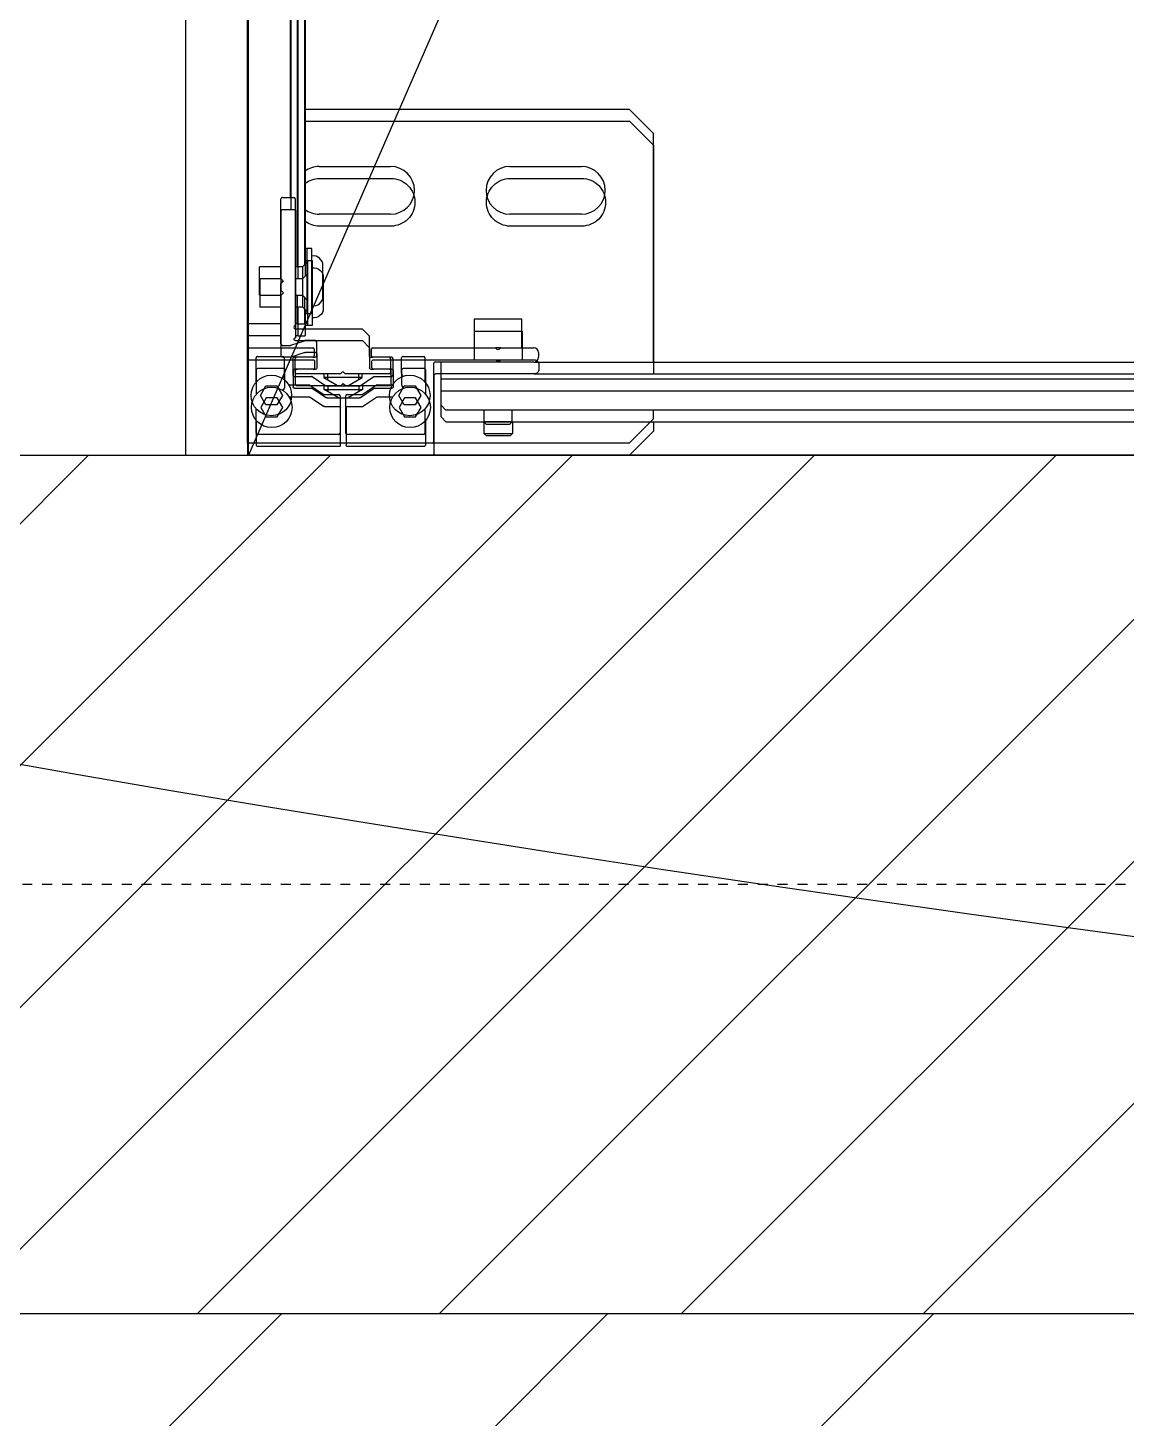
# Model space of a CAD drawing. Header units: centimetres. Extents: x -35664 to 50682, y -23001 to 23705.
# Drawn here: x 5247.42 to 5270.45, y 4280.2 to 4309.35 of the extents above; entities that cross this region are included whole.
import ezdxf

# ---------------------------------------------------------------- set-up
doc = ezdxf.new("R2010")
doc.units = ezdxf.units.CM
doc.linetypes.add('Style de ligne -1', pattern=[0.41664, 0.20828, -0.20836])
for name, color, linetype in [('B aménagement intérieur', 252, 'Continuous'), ('B GÈnÈral_Hatch', 252, 'Continuous'), ('B Général', 252, 'Continuous'), ('C ANNOTATIONS-axes horizontaux', 252, 'Style de ligne -1'), ('C ANNOTATIONS-prestations', 252, 'Continuous'), ('C ANNOTATIONS-prestations_Hatch', 252, 'Continuous'), ('F REMPLISSAGE-vert clair', 252, 'Continuous'), ('F REMPLISSAGE-vert foncé', 252, 'Continuous'), ('MTI900_Alu', 252, 'Continuous'), ('prlm-CHAUFF', 4, 'Continuous')]:
    doc.layers.add(name, color=color, linetype=linetype)
doc.layers.get('prlm-CHAUFF').off()

# ---------------------------------------------------------------- blocks, each defined once
blk = doc.blocks.new('A 90.Groupe-8-1')
at = {"layer": 'B Général', "linetype": 'Continuous'}
for p, q in [((5252.038, 4387.389), (5252.038, 4302.889)), ((5253.088, 4386.189), (5253.088, 4304.089)), ((5253.238, 4386.139), (5253.238, 4304.139)), ((5252.938, 4384.739), (5252.938, 4305.539)), ((5253.238, 4307.389), (5260.038, 4307.389)), ((5260.038, 4307.389), (5260.538, 4306.889)), ((5260.538, 4306.889), (5260.538, 4302.089)), ((5253.538, 4306.189), (5255.038, 4306.189)), ((5257.538, 4306.189), (5259.038, 4306.189)), ((5252.738, 4303.839), (5252.738, 4305.509)), ((5252.768, 4305.539), (5253.008, 4305.539)), ((5253.038, 4305.509), (5253.038, 4302.849)), ((5255.038, 4305.189), (5253.538, 4305.189)), ((5259.038, 4305.189), (5257.538, 4305.189)), ((5253.238, 4304.469), (5253.288, 4304.469)), ((5253.288, 4304.469), (5253.288, 4303.109)), ((5253.288, 4304.469), (5253.388, 4304.469)), ((5253.388, 4304.469), (5253.388, 4303.109)), ((5252.288, 4304.089), (5252.288, 4303.489)), ((5252.288, 4304.089), (5252.738, 4304.089)), ((5253.038, 4304.089), (5253.188, 4304.089)), ((5253.188, 4304.089), (5253.288, 4304.189)), ((5253.188, 4303.489), (5253.188, 4304.089)), ((5253.618, 4304.114), (5253.618, 4303.464)), ((5252.788, 4303.789), (5252.738, 4303.839)), ((5252.738, 4303.739), (5252.788, 4303.789)), ((5252.738, 4303.489), (5252.288, 4303.489)), ((5252.738, 4302.469), (5252.738, 4303.739)), ((5253.188, 4303.489), (5253.038, 4303.489)), ((5253.088, 4303.489), (5253.088, 4302.889)), ((5253.288, 4303.389), (5253.188, 4303.489)), ((5253.238, 4303.439), (5253.238, 4302.889)), ((5252.038, 4302.359), (5252.038, 4302.889)), ((5252.738, 4302.889), (5252.038, 4302.889)), ((5253.088, 4302.889), (5253.038, 4302.889)), ((5253.088, 4302.889), (5253.238, 4302.889)), ((5253.288, 4303.109), (5253.238, 4303.109)), ((5253.388, 4303.109), (5253.288, 4303.109)), ((5256.788, 4302.989), (5257.788, 4302.989)), ((5256.788, 4302.389), (5256.788, 4302.989)), ((5257.788, 4302.989), (5257.788, 4302.389)), ((5253.038, 4302.789), (5254.438, 4302.789)), ((5254.438, 4302.789), (5254.588, 4302.639)), ((5254.588, 4302.639), (5254.588, 4302.219)), ((5252.038, 4300.419), (5252.038, 4302.359)), ((5252.068, 4302.389), (5253.408, 4302.389)), ((5252.933, 4302.439), (5252.768, 4302.439)), ((5253.234, 4302.537), (5252.943, 4302.44)), ((5253.458, 4302.539), (5253.243, 4302.539)), ((5253.438, 4302.359), (5253.438, 4302.219)), ((5253.488, 4302.219), (5253.488, 4302.509)), ((5254.638, 4302.219), (5254.638, 4302.359)), ((5254.668, 4302.389), (5257.238, 4302.389)), ((5257.238, 4302.389), (5257.267, 4302.36)), ((5257.238, 4302.389), (5257.338, 4302.389)), ((5257.31, 4302.36), (5257.338, 4302.389)), ((5257.338, 4302.389), (5258.038, 4302.389)), ((5258.138, 4302.289), (5258.138, 4302.189)), ((5252.218, 4301.672), (5252.218, 4302.179)), ((5252.248, 4302.209), (5252.778, 4302.209)), ((5252.808, 4302.179), (5252.808, 4301.832)), ((5252.988, 4302.159), (5252.988, 4301.819)), ((5253.408, 4302.189), (5253.018, 4302.189)), ((5253.038, 4301.869), (5253.038, 4302.159)), ((5253.408, 4302.189), (5253.458, 4302.189)), ((5254.618, 4302.189), (5254.668, 4302.189)), ((5255.058, 4302.189), (5254.668, 4302.189)), ((5255.038, 4302.159), (5255.038, 4301.869)), ((5255.088, 4301.819), (5255.088, 4302.159)), ((5255.268, 4301.859), (5255.268, 4302.179)), ((5255.298, 4302.209), (5255.728, 4302.209)), ((5255.758, 4302.179), (5255.758, 4301.672)), ((5255.938, 4302.059), (5255.938, 4300.419)), ((5258.038, 4302.089), (5255.968, 4302.089)), ((5256.088, 4301.739), (5256.088, 4302.089)), ((5258.038, 4302.089), (5284.808, 4302.089)), ((5253.018, 4301.789), (5253.379, 4301.789)), ((5253.988, 4301.839), (5253.068, 4301.839)), ((5253.396, 4301.784), (5253.681, 4301.594)), ((5253.638, 4301.762), (5253.638, 4301.839)), ((5253.638, 4301.762), (5254.438, 4301.762)), ((5253.938, 4301.589), (5253.638, 4301.762)), ((5253.715, 4301.839), (5253.715, 4301.718)), ((5253.988, 4301.839), (5254.038, 4301.889)), ((5254.038, 4301.889), (5254.088, 4301.839)), ((5255.008, 4301.839), (5254.088, 4301.839)), ((5254.438, 4301.762), (5254.138, 4301.589)), ((5254.362, 4301.839), (5254.362, 4301.718)), ((5254.396, 4301.594), (5254.688, 4301.789)), ((5254.438, 4301.839), (5254.438, 4301.762)), ((5254.688, 4301.789), (5255.058, 4301.789)), ((5256.088, 4301.739), (5286.788, 4301.739)), ((5256.088, 4301.189), (5256.088, 4301.739)), ((5252.423, 4301.589), (5252.307, 4301.389)), ((5252.654, 4301.589), (5252.423, 4301.589)), ((5252.769, 4301.389), (5252.654, 4301.589)), ((5252.902, 4301.609), (5253.325, 4301.609)), ((5253.341, 4301.604), (5253.626, 4301.414)), ((5253.697, 4301.589), (5254.379, 4301.589)), ((5254.443, 4301.409), (5254.735, 4301.604)), ((5254.752, 4301.609), (5255.075, 4301.609)), ((5255.323, 4301.589), (5255.207, 4301.389)), ((5255.554, 4301.589), (5255.323, 4301.589)), ((5255.669, 4301.389), (5255.554, 4301.589)), ((5252.307, 4301.389), (5252.423, 4301.189)), ((5252.423, 4301.189), (5252.654, 4301.189)), ((5252.654, 4301.189), (5252.769, 4301.389)), ((5253.643, 4301.409), (5253.948, 4301.409)), ((5253.978, 4300.599), (5253.978, 4301.379)), ((5254.098, 4301.379), (5254.098, 4300.599)), ((5254.128, 4301.409), (5254.443, 4301.409)), ((5255.207, 4301.389), (5255.323, 4301.189)), ((5255.323, 4301.189), (5255.554, 4301.189)), ((5255.554, 4301.189), (5255.669, 4301.389)), ((5256.188, 4301.089), (5256.088, 4301.189)), ((5252.218, 4300.599), (5252.218, 4301.106)), ((5255.758, 4301.106), (5255.758, 4300.599)), ((5256.188, 4301.089), (5286.688, 4301.089)), ((5256.988, 4300.839), (5256.988, 4301.089)), ((5256.988, 4300.839), (5257.588, 4300.839)), ((5257.038, 4300.789), (5256.988, 4300.839)), ((5257.588, 4300.839), (5257.538, 4300.789)), ((5257.588, 4301.089), (5257.588, 4300.839)), ((5260.538, 4300.889), (5260.038, 4300.389)), ((5260.538, 4301.089), (5260.538, 4300.889)), ((5253.948, 4300.569), (5252.248, 4300.569)), ((5255.728, 4300.569), (5254.128, 4300.569)), ((5257.538, 4300.789), (5257.038, 4300.789)), ((5252.038, 4300.389), (5252.038, 4300.419)), ((5252.068, 4300.389), (5252.038, 4300.389)), ((5255.908, 4300.389), (5252.068, 4300.389)), ((5260.038, 4300.389), (5255.908, 4300.389))]:
    blk.add_line(p, q, dxfattribs=at)
at = {"layer": 'B Général', "linetype": 'Continuous', "flags": 128}
for points in [[(5252.038, 4300.389), (5252.038, 4389.889), (5291.058, 4389.889), (5291.058, 4300.389)], [(5252.053, 4389.889), (5291.053, 4389.889), (5291.053, 4300.389), (5252.053, 4300.389)]]:
    blk.add_lwpolyline(points, close=True, dxfattribs=at)
blk.add_lwpolyline([(5252.058, 4389.889), (5291.053, 4300.389), (5291.058, 4389.889), (5252.053, 4300.389)], dxfattribs=at)
for points in [[(5253.238, 4306.089, -0.080612), (5253.38, 4306.163, -0.080612), (5253.538, 4306.189)], [(5255.038, 4306.189, -0.414214), (5255.538, 4305.689, -0.414214), (5255.038, 4305.189)], [(5257.538, 4305.189, -0.414214), (5257.038, 4305.689, -0.414214), (5257.538, 4306.189)], [(5259.038, 4306.189, -0.414214), (5259.538, 4305.689, -0.414214), (5259.038, 4305.189)], [(5252.738, 4305.509, -0.198912), (5252.747, 4305.53, -0.198912), (5252.768, 4305.539)], [(5253.008, 4305.539, -0.198912), (5253.03, 4305.53, -0.198912), (5253.038, 4305.509)], [(5253.538, 4305.189, -0.080612), (5253.38, 4305.215, -0.080612), (5253.238, 4305.289)], [(5253.388, 4304.312, -0.218554), (5253.549, 4304.266, -0.218554), (5253.618, 4304.114)], [(5253.388, 4304.313, -0.003145), (5253.391, 4304.313, -0.003145), (5253.393, 4304.312)], [(5253.618, 4303.464, -0.218554), (5253.549, 4303.312, -0.218554), (5253.388, 4303.266)], [(5253.393, 4303.265, -0.003145), (5253.391, 4303.265, -0.003145), (5253.388, 4303.265)], [(5253.038, 4302.789, -0.414214), (5253.008, 4302.819, -0.414214), (5253.038, 4302.849)], [(5252.038, 4302.359, -0.198912), (5252.047, 4302.38, -0.198912), (5252.068, 4302.389)], [(5252.768, 4302.439, -0.198912), (5252.747, 4302.448, -0.198912), (5252.738, 4302.469)], [(5252.943, 4302.44, -0.040241), (5252.938, 4302.439, -0.040241), (5252.933, 4302.439)], [(5253.234, 4302.537, -0.040241), (5253.238, 4302.539, -0.040241), (5253.243, 4302.539)], [(5253.408, 4302.389, -0.198912), (5253.43, 4302.38, -0.198912), (5253.438, 4302.359)], [(5253.458, 4302.539, -0.198912), (5253.48, 4302.53, -0.198912), (5253.488, 4302.509)], [(5254.638, 4302.359, -0.198912), (5254.647, 4302.38, -0.198912), (5254.668, 4302.389)], [(5257.31, 4302.36, -0.198912), (5257.288, 4302.351, -0.198912), (5257.267, 4302.36)], [(5258.038, 4302.389, -0.198912), (5258.109, 4302.36, -0.198912), (5258.138, 4302.289)], [(5252.218, 4302.179, -0.198912), (5252.227, 4302.2, -0.198912), (5252.248, 4302.209)], [(5252.778, 4302.209, -0.198912), (5252.8, 4302.2, -0.198912), (5252.808, 4302.179)], [(5252.988, 4302.159, -0.198912), (5252.997, 4302.18, -0.198912), (5253.018, 4302.189)], [(5253.038, 4302.159, -0.198912), (5253.047, 4302.18, -0.198912), (5253.068, 4302.189)], [(5253.438, 4302.219, -0.198912), (5253.43, 4302.198, -0.198912), (5253.408, 4302.189)], [(5253.488, 4302.219, -0.198912), (5253.48, 4302.198, -0.198912), (5253.458, 4302.189)], [(5254.618, 4302.189, -0.198912), (5254.597, 4302.198, -0.198912), (5254.588, 4302.219)], [(5254.668, 4302.189, -0.198912), (5254.647, 4302.198, -0.198912), (5254.638, 4302.219)], [(5255.008, 4302.189, -0.198912), (5255.03, 4302.18, -0.198912), (5255.038, 4302.159)], [(5255.058, 4302.189, -0.198912), (5255.08, 4302.18, -0.198912), (5255.088, 4302.159)], [(5255.268, 4302.179, -0.198912), (5255.277, 4302.2, -0.198912), (5255.298, 4302.209)], [(5255.728, 4302.209, -0.198912), (5255.75, 4302.2, -0.198912), (5255.758, 4302.179)], [(5255.938, 4302.059, -0.198912), (5255.947, 4302.08, -0.198912), (5255.968, 4302.089)], [(5258.138, 4302.189, -0.198912), (5258.109, 4302.118, -0.198912), (5258.038, 4302.089)], [(5252.808, 4301.832, -0.123554), (5252.796, 4301.785, -0.123554), (5252.764, 4301.749)], [(5253.018, 4301.789, -0.198912), (5252.997, 4301.798, -0.198912), (5252.988, 4301.819)], [(5253.068, 4301.839, -0.198912), (5253.047, 4301.848, -0.198912), (5253.038, 4301.869)], [(5253.379, 4301.789, -0.073633), (5253.388, 4301.788, -0.073633), (5253.396, 4301.784)], [(5255.038, 4301.869, -0.198912), (5255.03, 4301.848, -0.198912), (5255.008, 4301.839)], [(5255.088, 4301.819, -0.198912), (5255.08, 4301.798, -0.198912), (5255.058, 4301.789)], [(5255.296, 4301.789, -0.095961), (5255.276, 4301.821, -0.095961), (5255.268, 4301.859)], [(5252.218, 4301.669, -0.01196), (5252.218, 4301.67, -0.01196), (5252.218, 4301.672)], [(5253.325, 4301.609, -0.073633), (5253.333, 4301.608, -0.073633), (5253.341, 4301.604)], [(5253.643, 4301.409, -0.073633), (5253.634, 4301.41, -0.073633), (5253.626, 4301.414)], [(5253.697, 4301.589, -0.073633), (5253.689, 4301.59, -0.073633), (5253.681, 4301.594)], [(5254.396, 4301.594, -0.073633), (5254.388, 4301.59, -0.073633), (5254.379, 4301.589)], [(5254.735, 4301.604, -0.073633), (5254.743, 4301.608, -0.073633), (5254.752, 4301.609)], [(5255.758, 4301.672, -0.01196), (5255.758, 4301.67, -0.01196), (5255.758, 4301.669)], [(5253.948, 4301.409, -0.198912), (5253.97, 4301.4, -0.198912), (5253.978, 4301.379)], [(5254.098, 4301.379, -0.198912), (5254.107, 4301.4, -0.198912), (5254.128, 4301.409)], [(5252.218, 4301.106, -0.01196), (5252.218, 4301.108, -0.01196), (5252.218, 4301.109)], [(5255.758, 4301.109, -0.01196), (5255.758, 4301.108, -0.01196), (5255.758, 4301.106)], [(5252.248, 4300.569, -0.198912), (5252.227, 4300.578, -0.198912), (5252.218, 4300.599)], [(5253.978, 4300.599, -0.198912), (5253.97, 4300.578, -0.198912), (5253.948, 4300.569)], [(5254.128, 4300.569, -0.198912), (5254.107, 4300.578, -0.198912), (5254.098, 4300.599)], [(5255.758, 4300.599, -0.198912), (5255.75, 4300.578, -0.198912), (5255.728, 4300.569)], [(5252.068, 4300.389, -0.198912), (5252.047, 4300.398, -0.198912), (5252.038, 4300.419)], [(5255.938, 4300.419, -0.198912), (5255.93, 4300.398, -0.198912), (5255.908, 4300.389)]]:
    blk.add_lwpolyline(points, format="xyb", dxfattribs=at)
at = {"layer": 'B Général', "linetype": 'Continuous'}
for centre in [(5252.538, 4301.389), (5255.438, 4301.389)]:
    blk.add_circle(centre, 0.425, dxfattribs=at)
blk = doc.blocks.new('A n0.MTI900_Alu_390')
at = {"layer": 'MTI900_Alu', "color": 1, "linetype": 'Continuous'}
for p, q in [((-4.475, 0), (-4.472, 0)), ((-4.475, -0.003), (-4.475, 0)), ((-4.472, 0), (-4.278, 0)), ((-4.278, 0), (-4.225, 0)), ((-4.225, 0), (4.225, 0)), ((-4.225, -0.07), (-4.225, 0)), ((-4.475, -0.387), (-4.475, -0.003)), ((-4.457, -0.191), (-4.457, -0.021)), ((-4.454, -0.018), (-4.4033, -0.018)), ((-4.395, -0.0385), (-4.375, -0.0269)), ((-4.375, -0.0269), (-4.355, -0.0385)), ((-4.3467, -0.018), (-4.296, -0.018)), ((-4.293, -0.021), (-4.293, -0.074)), ((-4.275, -0.003), (-4.275, -0.137)), ((-4.165, -0.025), (-4.105, -0.025)), ((-4.165, -0.025), (-4.165, -0.07)), ((-4.105, -0.07), (-4.105, -0.025)), ((-4.395, -0.0615), (-4.395, -0.0385)), ((-4.355, -0.0385), (-4.355, -0.0615)), ((-4.375, -0.0731), (-4.395, -0.0615)), ((-4.355, -0.0615), (-4.375, -0.0731)), ((-4.353, -0.0864), (-4.353, -0.1286)), ((-4.296, -0.077), (-4.3306, -0.077)), ((-4.27, -0.073), (-4.27, -0.0895)), ((-4.267, -0.07), (-4.14, -0.07)), ((-4.135, -0.075), (-4.14, -0.07)), ((-4.13, -0.07), (-4.135, -0.075)), ((-4.13, -0.07), (-3.963, -0.07)), ((-3.96, -0.073), (-3.96, -0.097)), ((-4.335, -0.098), (-4.335, -0.1341)), ((-4.298, -0.095), (-4.332, -0.095)), ((-4.33, -0.195), (-4.33, -0.103)), ((-4.327, -0.1), (-4.298, -0.1)), ((-4.295, -0.137), (-4.295, -0.098)), ((-4.2698, -0.0905), (-4.2602, -0.1195)), ((-4.235, -0.1), (-4.235, -0.24)), ((-3.963, -0.1), (-4.229, -0.1)), ((-4.225, -0.105), (-4.225, -0.1)), ((-4.225, -0.105), (-4.165, -0.105)), ((-4.225, -0.105), (-4.225, -0.12)), ((-4.165, -0.115), (-4.175, -0.125)), ((-4.165, -0.1), (-4.165, -0.115)), ((-4.105, -0.115), (-4.165, -0.115)), ((-4.105, -0.115), (-4.105, -0.1)), ((-4.105, -0.105), (4.105, -0.105)), ((-4.095, -0.125), (-4.105, -0.115)), ((-3.96, -0.09), (3.96, -0.09)), ((-4.3535, -0.1303), (-4.3725, -0.1588)), ((-4.3355, -0.1358), (-4.3545, -0.1642)), ((-4.295, -0.137), (-4.295, -0.142)), ((-4.278, -0.14), (-4.292, -0.14)), ((-4.292, -0.145), (-4.263, -0.145)), ((-4.26, -0.142), (-4.26, -0.1205)), ((-4.225, -0.12), (-4.17, -0.12)), ((-4.203, -0.12), (-4.203, -0.125)), ((-4.203, -0.125), (-4.067, -0.125)), ((-4.203, -0.125), (-4.203, -0.135)), ((-4.203, -0.135), (-4.067, -0.135)), ((-4.1, -0.12), (4.1, -0.12)), ((-4.067, -0.125), (-4.067, -0.12)), ((-4.067, -0.135), (-4.067, -0.125)), ((-3.775, -0.12), (-3.775, -0.8)), ((-4.373, -0.1605), (-4.373, -0.191)), ((-4.3377, -0.16), (-4.355, -0.19)), ((-4.355, -0.1659), (-4.355, -0.2341)), ((-4.33, -0.1677), (-4.3421, -0.1677)), ((-4.3377, -0.24), (-4.3377, -0.16)), ((-4.33, -0.16), (-4.3377, -0.16)), ((-4.1675, -0.158), (-4.1025, -0.158)), ((-3.995, -0.3), (-3.995, -0.15)), ((-3.895, -0.15), (-3.895, -0.3)), ((-4.376, -0.194), (-4.454, -0.194)), ((-4.325, -0.2), (-4.33, -0.195)), ((-4.33, -0.205), (-4.325, -0.2)), ((-4.457, -0.369), (-4.457, -0.209)), ((-4.454, -0.206), (-4.376, -0.206)), ((-4.373, -0.209), (-4.373, -0.2404)), ((-4.355, -0.21), (-4.3377, -0.24)), ((-4.33, -0.2323), (-4.3421, -0.2323)), ((-4.33, -0.297), (-4.33, -0.205)), ((-4.373, -0.2404), (-4.3535, -0.2697)), ((-4.3545, -0.2358), (-4.335, -0.265)), ((-4.3377, -0.24), (-4.33, -0.24)), ((-4.295, -0.258), (-4.295, -0.263)), ((-4.25, -0.255), (-4.292, -0.255)), ((-4.292, -0.26), (-4.278, -0.26)), ((-4.25, -0.255), (-4.235, -0.24)), ((-4.353, -0.2714), (-4.353, -0.3036)), ((-4.335, -0.265), (-4.335, -0.302)), ((-4.295, -0.302), (-4.295, -0.263)), ((-4.275, -0.263), (-4.275, -0.52)), ((-4.395, -0.3285), (-4.375, -0.3169)), ((-4.375, -0.3169), (-4.355, -0.3285)), ((-4.332, -0.305), (-4.298, -0.305)), ((-4.298, -0.3), (-4.327, -0.3)), ((-4.395, -0.3515), (-4.395, -0.3285)), ((-4.355, -0.3285), (-4.355, -0.3515)), ((-4.328, -0.323), (-4.296, -0.323)), ((-4.293, -0.326), (-4.293, -0.369)), ((-4.4033, -0.372), (-4.454, -0.372)), ((-4.375, -0.3631), (-4.395, -0.3515)), ((-4.355, -0.3515), (-4.375, -0.3631)), ((-4.296, -0.372), (-4.3467, -0.372)), ((-4.475, -0.8), (-4.475, -0.387)), ((-4.308, -0.39), (-4.472, -0.39)), ((-4.395, -0.405), (-4.405, -0.415)), ((-4.34, -0.405), (-4.395, -0.405)), ((-4.305, -0.405), (-4.34, -0.405)), ((-4.34, -0.405), (-4.34, -3.475)), ((-4.305, -0.6), (-4.305, -0.393)), ((-4.405, -0.415), (-4.405, -3.465)), ((-4.43, -0.495), (-4.435, -0.5)), ((-4.43, -0.555), (-4.43, -0.495)), ((-4.405, -0.495), (-4.43, -0.495)), ((-4.215, -0.475), (-4.275, -0.475)), ((-4.215, -0.575), (-4.215, -0.475)), ((-4.435, -0.5), (-4.435, -0.55)), ((-4.275, -0.52), (-4.2779, -0.5229)), ((-4.275, -0.53), (-4.275, -0.52)), ((-4.435, -0.55), (-4.43, -0.555)), ((-4.2779, -0.5271), (-4.275, -0.53)), ((-4.275, -0.53), (-4.275, -0.6)), ((-3.995, -0.7), (-3.995, -0.55)), ((-3.895, -0.55), (-3.895, -0.7)), ((-4.43, -0.555), (-4.405, -0.555)), ((-4.275, -0.575), (-4.215, -0.575)), ((-4.305, -0.6), (-4.305, -3.277)), ((-4.285, -0.61), (-4.295, -0.61)), ((-4.425, -0.85), (-4.475, -0.8)), ((-3.775, -0.8), (-3.825, -0.85)), ((-4.405, -0.85), (-4.425, -0.85)), ((-3.825, -0.85), (-4.305, -0.85))]:
    blk.add_line(p, q, dxfattribs=at)
for centre in [(-4.375, -0.05), (-4.375, -0.34)]:
    blk.add_circle(centre, 0.0425, dxfattribs=at)
for centre, radius, start, end in [((-4.472, -0.003), 0.003, 90, 180), ((-4.278, -0.003), 0.003, 0, 90), ((-4.454, -0.021), 0.003, 90, 180), ((-4.4033, -0.021), 0.003, 84.5182, 90), ((-4.3467, -0.021), 0.003, 90, 95.4817), ((-4.296, -0.021), 0.003, 0, 90), ((-4.3306, -0.067), 0.01, 213.6525, 270), ((-4.296, -0.074), 0.003, 270, 0), ((-4.267, -0.073), 0.003, 90, 180), ((-3.963, -0.073), 0.003, 0, 90), ((-4.332, -0.098), 0.003, 90, 180), ((-4.327, -0.103), 0.003, 90, 180), ((-4.298, -0.098), 0.003, 0, 90), ((-4.298, -0.103), 0.003, 0, 90), ((-4.267, -0.0895), 0.003, 180, 198.4349), ((-4.232, -0.1), 0.003, 0, 180), ((-3.963, -0.097), 0.003, 270, 0), ((-4.356, -0.1286), 0.003, 326.3099, 0), ((-4.338, -0.1341), 0.003, 326.3099, 0), ((-4.292, -0.137), 0.003, 180, 270), ((-4.292, -0.142), 0.003, 180, 270), ((-4.278, -0.137), 0.003, 270, 0), ((-4.263, -0.142), 0.003, 270, 0), ((-4.263, -0.1205), 0.003, 0, 18.4349), ((-4.1675, -0.138), 0.02, 171.3731, 270), ((-4.1675, -0.133), 0.02, 185.7392, 187.1808), ((-4.1025, -0.138), 0.02, 270, 8.6269), ((-4.1025, -0.133), 0.02, 352.8192, 354.2608), ((-3.945, -0.15), 0.05, 143.1301, 180), ((-3.945, -0.15), 0.05, 0, 36.8699), ((-4.37, -0.1605), 0.003, 146.3099, 180), ((-4.352, -0.1659), 0.003, 146.3099, 180), ((-4.454, -0.191), 0.003, 180, 270), ((-4.376, -0.191), 0.003, 270, 0), ((-4.454, -0.209), 0.003, 90, 180), ((-4.376, -0.209), 0.003, 0, 90), ((-4.352, -0.2341), 0.003, 180, 213.6901), ((-4.292, -0.258), 0.003, 90, 180), ((-4.292, -0.263), 0.003, 90, 180), ((-4.278, -0.263), 0.003, 0, 90), ((-4.356, -0.2714), 0.003, 0, 33.6901), ((-4.332, -0.302), 0.003, 180, 270), ((-4.327, -0.297), 0.003, 180, 270), ((-4.298, -0.297), 0.003, 270, 0), ((-4.298, -0.302), 0.003, 270, 0), ((-3.945, -0.3), 0.05, 180, 0), ((-4.328, -0.333), 0.01, 90, 133.851), ((-4.296, -0.326), 0.003, 0, 90), ((-4.454, -0.369), 0.003, 180, 270), ((-4.4033, -0.369), 0.003, 270, 275.4818), ((-4.3467, -0.369), 0.003, 264.5182, 270), ((-4.296, -0.369), 0.003, 270, 0), ((-4.472, -0.387), 0.003, 180, 270), ((-4.308, -0.393), 0.003, 0, 90), ((-4.2758, -0.525), 0.003, 135, 225), ((-3.945, -0.55), 0.05, 0, 180), ((-4.295, -0.6), 0.01, 180, 270), ((-4.285, -0.6), 0.01, 270, 0), ((-3.945, -0.7), 0.05, 180, 0)]:
    blk.add_arc(centre, radius, start, end, dxfattribs=at)

msp = doc.modelspace()

# ---------------------------------------------------------------- hatches: boundary and pattern name
at = {"layer": 'B GÈnÈral_Hatch', "linetype": 'Continuous'}
h = msp.add_hatch(dxfattribs=at)
h.set_pattern_fill('50_BETON', color=256, style=0, pattern_type=2)
h.set_pattern_definition([(45, (0, 0), (2.4253472, -2.6458333), [])])
h.paths.add_polyline_path([(5150, 4300.389), (5150, 4282.389), (5458.351, 4282.389), (5458.351, 4300.389)])
at = {"layer": 'C ANNOTATIONS-prestations_Hatch', "linetype": 'Continuous'}
h = msp.add_hatch(dxfattribs=at)
h.set_pattern_fill('F_P__SOFFITE', color=256, style=0, pattern_type=2)
h.set_pattern_definition([(45, (0, 0.2205), (-3.5277778, 3.3072917), [])])
h.paths.add_polyline_path([(5019.965, 4889.389), (5019.965, 4330.389), (4834.965, 4330.389), (4834.965, 4217.888), (4841.047, 4209.928), (4847.037, 4201.903), (4852.934, 4193.813), (4858.739, 4185.658), (4864.452, 4177.439), (4870.072, 4169.154), (4875.6, 4160.804), (4881.036, 4152.389), (7290.546, 4152.389), (7290.546, 4282.387), (5150, 4282.389), (5150, 4889.389)])
h = msp.add_hatch(dxfattribs=at)
h.set_pattern_fill('DALETTES TERRASSE 50X50', color=256, scale=1.406016, style=0, pattern_type=2)
h.set_pattern_definition([(0, (4678, 4152.39), (4e-15, -70.3008), []), (-90, (4678, 4152.39), (70.3008, 0), [])])
h.paths.add_polyline_path([(4834.965, 4217.888), (4841.047, 4209.928), (4847.037, 4201.903), (4852.934, 4193.813), (4858.739, 4185.658), (4864.452, 4177.439), (4870.072, 4169.154), (4875.6, 4160.804), (4881.036, 4152.389), (7290.546, 4152.388), (7290.546, 4282.388), (5150.041, 4282.389), (5150, 4889.386), (5019.965, 4889.01), (5019.965, 4330.389), (4834.965, 4330.389)])

# ---------------------------------------------------------------- linework, layer by layer
at = {"layer": 'B aménagement intérieur', "linetype": 'Continuous'}
msp.add_line((5252.038, 4300.389), (5252.038, 4389.889), dxfattribs=at)
at = {"layer": 'B Général', "linetype": 'Continuous', "lineweight": 18}
for p, q in [((5150, 4300.389), (5458.351, 4300.389)), ((5150, 4282.389), (5458.351, 4282.389))]:
    msp.add_line(p, q, dxfattribs=at)
at = {"layer": 'B Général', "linetype": 'Continuous'}
for p, q in [((5150, 4300.389), (5458.351, 4300.389)), ((5150, 4282.389), (5458.351, 4282.389))]:
    msp.add_line(p, q, dxfattribs=at)
at = {"layer": 'C ANNOTATIONS-axes horizontaux'}
msp.add_line((12370.813, 4291.389), (2960.813, 4291.389), dxfattribs=at)
msp.add_line((12370.813, 4291.389), (2960.813, 4291.389), dxfattribs=at)
at = {"layer": 'C ANNOTATIONS-prestations', "linetype": 'Continuous'}
msp.add_open_spline([(4834.965, 4217.888), (4859.479, 4186.178), (4881.036, 4152.389), (6085.791, 4152.388), (7290.546, 4152.388), (7290.546, 4217.388), (7290.546, 4282.388), (6220.294, 4282.388), (5150.041, 4282.389), (5150.021, 4585.887), (5150, 4889.386), (5084.982, 4889.198), (5019.965, 4889.01), (5019.965, 4609.699), (5019.965, 4330.389), (4927.465, 4330.389), (4834.965, 4330.389), (4834.965, 4274.138), (4834.965, 4217.888)], degree=2, knots=[0, 0, 0, 1, 1, 2, 2, 3, 3, 4, 4, 5, 5, 6, 6, 7, 7, 8, 8, 9, 9, 9], dxfattribs=at)
at = {"layer": 'C ANNOTATIONS-prestations'}
msp.add_open_spline([(5019.965, 4889.389), (5019.965, 4609.889), (5019.965, 4330.389), (4927.465, 4330.389), (4834.965, 4330.389), (4834.965, 4274.138), (4834.965, 4217.888), (4859.479, 4186.178), (4881.036, 4152.389), (6085.791, 4152.389), (7290.546, 4152.389), (7290.546, 4217.388), (7290.546, 4282.387), (6220.273, 4282.388), (5150, 4282.389), (5150, 4585.889), (5150, 4889.389), (5084.982, 4889.389), (5019.965, 4889.389)], degree=2, knots=[0, 0, 0, 1, 1, 2, 2, 3, 3, 4, 4, 5, 5, 6, 6, 7, 7, 8, 8, 9, 9, 9], dxfattribs=at)
at = {"layer": 'F REMPLISSAGE-vert clair'}
msp.add_line((5250.738, 4300.389), (5250.738, 4391.189), dxfattribs=at)
at = {"layer": 'F REMPLISSAGE-vert foncé'}
msp.add_line((5250.738, 4300.389), (5250.738, 4391.189), dxfattribs=at)
at = {"layer": 'F REMPLISSAGE-vert foncé', "linetype": 'Continuous'}
msp.add_line((5252.038, 4300.389), (5252.038, 4389.889), dxfattribs=at)

# ---------------------------------------------------------------- block references
at = {"layer": 'B aménagement intérieur'}
msp.add_blockref('A 90.Groupe-8-1', (0, 0), dxfattribs=at)
at = {"layer": 'prlm-CHAUFF', "xscale": 9.999999999999975, "yscale": 9.999999999999975, "zscale": 9.999999999999975, "rotation": 89.99988466022917}
msp.add_blockref('A n0.MTI900_Alu_390', (5252.031, 4345.389), dxfattribs=at)

doc.saveas('drawing.dxf')
